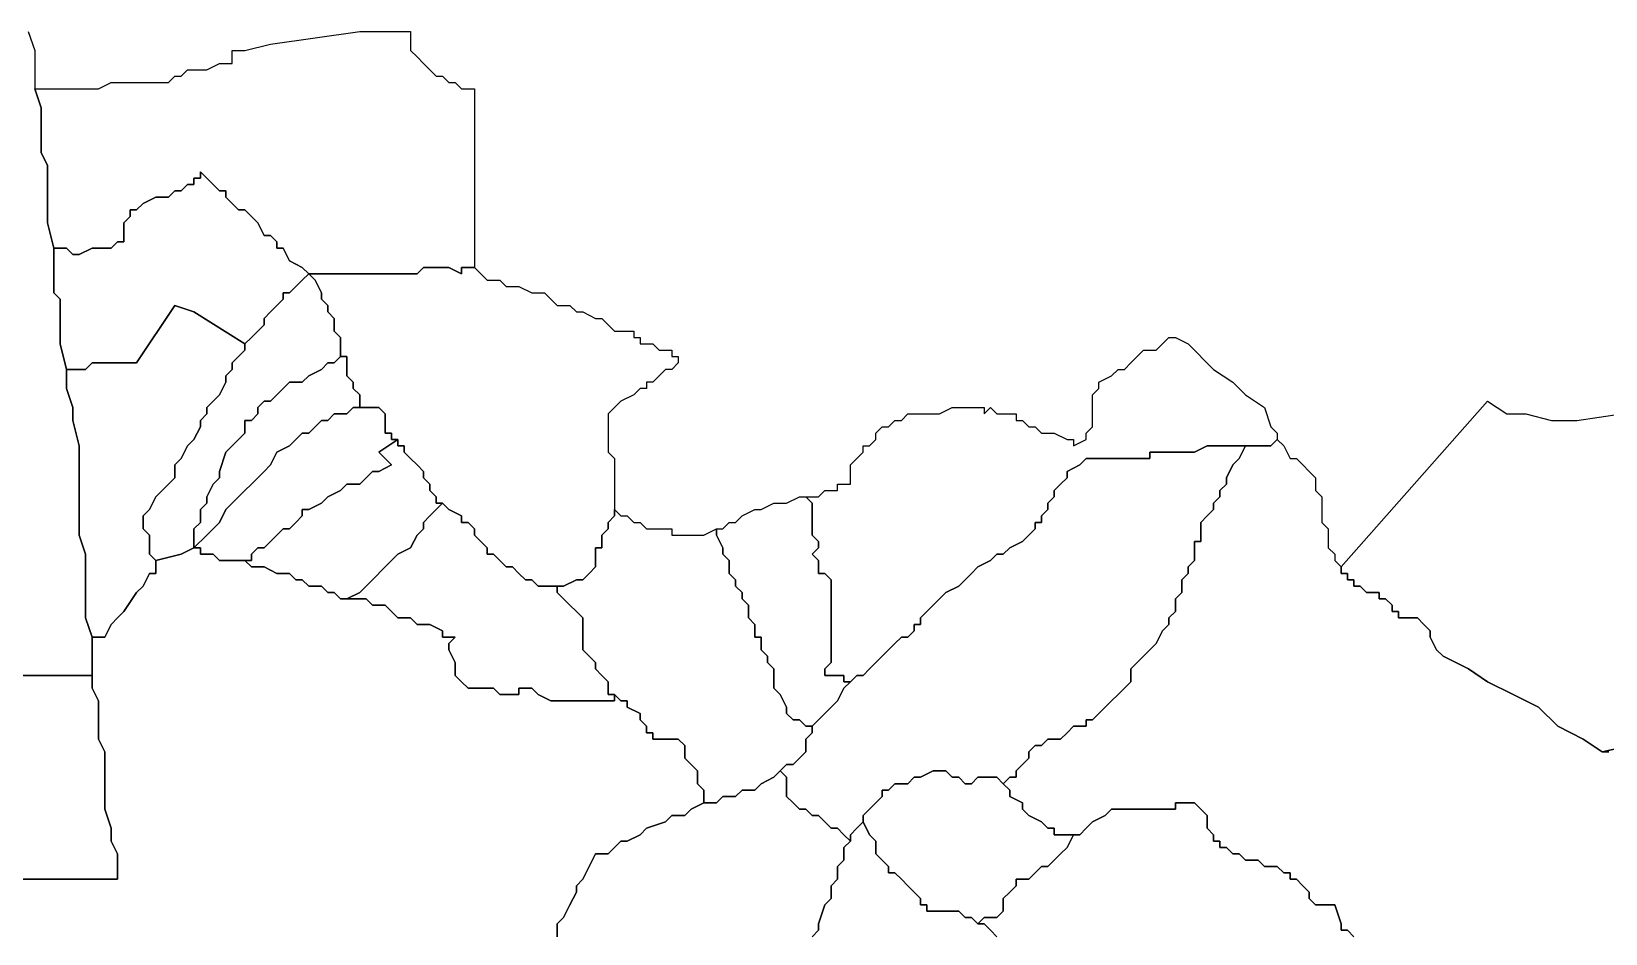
# Model space of a CAD drawing. Extents: x 20 to 266, y 22 to 174.
# Drawn here: x 163.54 to 184.45, y 130 to 141.98 of the extents above; entities that cross this region are included whole.
import ezdxf

# ---------------------------------------------------------------- set-up
doc = ezdxf.new("R2010")
doc.units = 0
doc.layers.add('KAREMO', color=7, linetype='CONTINUOUS')

msp = doc.modelspace()

# ---------------------------------------------------------------- linework, layer by layer
at = {"layer": 'KAREMO', "color": 2}
for points in [[(163.497807, 141.978881), (163.582477, 141.724856), (163.582477, 141.555505), (163.582477, 141.470832), (163.582477, 141.301481), (163.582477, 141.216807)], [(169.42471, 138.845911), (169.255369, 138.845911), (169.255369, 138.761237), (169.086029, 138.845911), (169.001359, 138.845911), (168.916689, 138.845911), (168.832018, 138.845911), (168.747348, 138.845911), (168.662678, 138.761237), (168.493338, 138.761237), (168.408668, 138.761237), (168.323997, 138.761237), (168.239327, 138.761237), (168.069987, 138.761237), (167.985317, 138.761237), (167.900646, 138.761237), (167.731309, 138.761237), (167.561969, 138.761237), (167.392629, 138.761237), (167.307959, 138.761237), (167.223288, 138.761237), (167.138618, 138.845911), (166.969278, 138.930585), (166.884608, 139.099936), (166.799937, 139.099936), (166.799937, 139.184609), (166.715267, 139.269287), (166.630597, 139.269287), (166.545927, 139.438634), (166.461257, 139.523311), (166.376586, 139.607985), (166.291916, 139.607985), (166.207246, 139.692659), (166.122576, 139.777336), (166.122576, 139.86201), (166.037909, 139.86201), (165.953239, 139.946683), (165.868569, 140.031357), (165.783899, 140.116034), (165.783899, 140.031357), (165.699228, 140.031357), (165.699228, 139.946683), (165.614558, 139.946683), (165.529888, 139.86201), (165.445218, 139.86201), (165.360548, 139.777336), (165.275877, 139.777336), (165.191207, 139.777336), (165.021867, 139.692659), (164.937197, 139.607985), (164.852526, 139.607985), (164.852526, 139.523311), (164.767856, 139.438634), (164.767856, 139.269287), (164.767856, 139.184609), (164.683186, 139.184609), (164.598516, 139.099936), (164.429175, 139.099936), (164.344509, 139.099936), (164.175168, 139.015262), (164.090498, 139.015262), (164.005828, 139.099936), (163.921158, 139.099936), (163.836488, 139.099936), (163.751817, 139.438634), (163.751817, 139.777336), (163.751817, 139.946683), (163.751817, 140.200708), (163.667147, 140.370059), (163.667147, 140.539406), (163.667147, 140.708757), (163.667147, 140.962782), (163.582477, 141.216807), (163.751817, 141.216807), (163.836488, 141.216807), (163.921158, 141.216807), (164.090498, 141.216807), (164.259839, 141.216807), (164.344509, 141.216807), (164.429175, 141.216807), (164.598516, 141.301481), (164.683186, 141.301481), (164.767856, 141.301481), (164.852526, 141.301481), (164.937197, 141.301481), (165.021867, 141.301481), (165.106537, 141.301481), (165.191207, 141.301481), (165.275877, 141.301481), (165.360548, 141.301481), (165.445218, 141.386154), (165.529888, 141.386154), (165.614558, 141.470832), (165.699228, 141.470832), (165.868569, 141.470832), (166.037909, 141.555505), (166.122576, 141.555505), (166.207246, 141.555505), (166.207246, 141.640179), (166.207246, 141.724856), (166.291916, 141.724856), (166.376586, 141.724856), (166.715267, 141.80953), (167.307959, 141.894204), (167.900646, 141.978881), (168.408668, 141.978881), (168.578008, 141.978881), (168.578008, 141.80953), (168.578008, 141.724856), (168.662678, 141.640179), (168.747348, 141.555505), (168.832018, 141.470832), (168.916689, 141.386154), (169.001359, 141.386154), (169.086029, 141.301481), (169.170699, 141.301481), (169.255369, 141.216807), (169.34004, 141.216807), (169.42471, 141.216807), (169.42471, 141.13213), (169.42471, 140.962782), (169.42471, 140.878108), (169.42471, 140.793431), (169.42471, 140.708757), (169.42471, 140.624084), (169.42471, 140.539407), (169.42471, 140.370059), (169.42471, 140.285382), (169.42471, 140.200708), (169.42471, 140.116034), (169.42471, 140.031357), (169.42471, 139.946683), (169.42471, 139.86201), (169.42471, 139.692659), (169.42471, 139.607985), (169.42471, 139.523311), (169.42471, 139.35396), (169.42471, 139.269287), (169.42471, 139.184609), (169.42471, 139.015262), (169.42471, 138.845911), (169.42471, 138.845911)], [(163.582477, 141.216807), (163.667147, 140.962782), (163.667147, 140.708757), (163.667147, 140.539406), (163.667147, 140.370059), (163.751817, 140.200708), (163.751817, 139.946683), (163.751817, 139.777336), (163.751817, 139.438634), (163.836488, 139.099936), (163.836488, 138.930585), (163.836488, 138.591886), (163.836488, 138.507212), (163.921158, 138.422539), (163.921158, 138.168514), (163.921158, 138.083837), (163.921158, 137.829812), (164.005828, 137.491114), (164.005828, 137.321763), (164.005828, 137.237089), (164.090498, 136.983064), (164.090498, 136.813717), (164.175168, 136.475015), (164.175168, 136.305667), (164.175168, 136.22099), (164.175168, 136.136316), (164.175168, 136.051643), (164.175168, 135.882292), (164.175168, 135.712944), (164.175168, 135.289569), (164.259839, 135.035544), (164.259839, 134.866193), (164.259839, 134.696846), (164.259839, 134.442821), (164.259839, 134.188796), (164.344509, 133.934771), (164.344509, 133.680747), (164.344509, 133.426722), (164.175168, 133.426722), (164.090498, 133.426722), (163.921158, 133.426722), (163.667147, 133.426722), (163.413137, 133.426722)], [(167.223288, 138.761237), (167.138618, 138.67656), (167.053948, 138.591886), (166.969278, 138.507212), (166.884608, 138.507212), (166.884608, 138.422539), (166.799937, 138.337861), (166.715267, 138.253188), (166.630597, 138.168514), (166.630597, 138.083837), (166.545927, 137.999163), (166.461257, 137.914489), (166.376586, 137.829812), (165.699228, 138.253188), (165.445218, 138.337861), (164.937197, 137.575787), (164.598516, 137.575787), (164.513846, 137.575787), (164.429175, 137.575787), (164.344509, 137.575787), (164.259839, 137.491114), (164.090498, 137.491114), (164.005828, 137.491114), (163.921158, 137.829812), (163.921158, 138.083837), (163.921158, 138.168514), (163.921158, 138.422539), (163.836488, 138.507212), (163.836488, 138.591886), (163.836488, 138.930585), (163.836488, 139.099936), (163.921158, 139.099936), (164.005828, 139.099936), (164.090498, 139.015262), (164.175168, 139.015262), (164.344509, 139.099936), (164.429175, 139.099936), (164.598516, 139.099936), (164.683186, 139.184609), (164.767856, 139.184609), (164.767856, 139.269287), (164.767856, 139.438634), (164.852526, 139.523311), (164.852526, 139.607985), (164.937197, 139.607985), (165.021867, 139.692659), (165.191207, 139.777336), (165.275877, 139.777336), (165.360548, 139.777336), (165.445218, 139.86201), (165.529888, 139.86201), (165.614558, 139.946683), (165.699228, 139.946683), (165.699228, 140.031357), (165.783899, 140.031357), (165.783899, 140.116034), (165.868569, 140.031357), (165.953239, 139.946683), (166.037909, 139.86201), (166.122576, 139.86201), (166.122576, 139.777336), (166.207246, 139.692659), (166.291916, 139.607985), (166.376586, 139.607985), (166.461257, 139.523311), (166.545927, 139.438634), (166.630597, 139.269287), (166.715267, 139.269287), (166.799937, 139.184609), (166.799937, 139.099936), (166.884608, 139.099936), (166.969278, 138.930585), (167.138618, 138.845911), (167.223288, 138.761237), (167.223288, 138.761237)], [(167.646639, 137.660465), (167.561969, 137.575787), (167.477299, 137.575787), (167.392629, 137.491114), (167.223288, 137.40644), (167.138618, 137.321763), (166.969278, 137.321763), (166.884608, 137.237089), (166.799937, 137.152415), (166.715267, 137.067742), (166.630597, 137.067742), (166.545927, 136.983064), (166.545927, 136.898391), (166.461257, 136.813717), (166.376586, 136.813717), (166.376586, 136.72904), (166.376586, 136.644366), (166.291916, 136.559692), (166.207246, 136.475015), (166.122576, 136.390341), (166.037909, 136.136316), (166.037909, 136.051643), (165.953239, 135.966966), (165.868569, 135.797618), (165.868569, 135.712944), (165.783899, 135.628267), (165.783899, 135.45892), (165.699228, 135.374242), (165.699228, 135.289569), (165.699228, 135.204895), (165.699228, 135.120218), (165.529888, 135.035544), (165.191207, 134.95087), (165.106537, 135.035544), (165.106537, 135.120218), (165.106537, 135.204895), (165.106537, 135.289569), (165.021867, 135.374242), (165.021867, 135.45892), (165.021867, 135.543593), (165.106537, 135.628267), (165.191207, 135.797618), (165.275877, 135.882292), (165.360548, 135.966966), (165.445218, 136.051643), (165.445218, 136.22099), (165.529888, 136.305667), (165.614558, 136.475015), (165.699228, 136.559692), (165.783899, 136.72904), (165.783899, 136.813717), (165.868569, 136.898391), (165.868569, 136.983064), (165.953239, 137.067742), (166.037909, 137.152415), (166.122576, 137.321763), (166.122576, 137.40644), (166.207246, 137.491114), (166.207246, 137.575787), (166.291916, 137.660465), (166.376586, 137.745138), (166.376586, 137.829812), (166.461257, 137.914489), (166.545927, 137.999163), (166.630597, 138.083837), (166.630597, 138.168514), (166.715267, 138.253188), (166.799937, 138.337861), (166.884608, 138.422539), (166.884608, 138.507212), (166.969278, 138.507212), (167.053948, 138.591886), (167.138618, 138.67656), (167.223288, 138.761237), (167.307958, 138.67656), (167.392629, 138.507212), (167.392629, 138.422539), (167.477299, 138.337862), (167.477299, 138.253188), (167.561969, 138.168514), (167.561969, 138.083837), (167.561969, 137.999163), (167.646639, 137.914489), (167.646639, 137.829812), (167.646639, 137.745138), (167.646639, 137.660465)], [(171.287447, 135.628267), (171.287447, 135.543593), (171.20278, 135.45892), (171.20278, 135.374242), (171.11811, 135.289569), (171.11811, 135.204895), (171.11811, 135.120218), (171.03344, 135.120218), (171.03344, 135.035544), (171.03344, 134.866193), (170.94877, 134.781519), (170.8641, 134.696846), (170.779429, 134.696846), (170.610089, 134.612168), (170.525419, 134.612168), (170.440749, 134.612168), (170.356078, 134.612168), (170.271408, 134.612168), (170.186738, 134.696846), (170.102068, 134.696846), (170.017398, 134.781519), (169.932727, 134.866193), (169.848057, 134.866193), (169.763387, 134.95087), (169.678717, 135.035544), (169.594047, 135.035544), (169.594047, 135.120218), (169.50938, 135.204895), (169.42471, 135.289569), (169.42471, 135.374242), (169.34004, 135.45892), (169.255369, 135.45892), (169.255369, 135.543593), (169.086029, 135.628267), (169.001359, 135.712944), (168.916689, 135.712944), (168.916689, 135.797618), (168.832018, 135.882292), (168.832018, 135.966966), (168.747348, 136.051643), (168.747348, 136.136316), (168.662678, 136.22099), (168.578008, 136.305667), (168.493338, 136.390341), (168.493338, 136.475015), (168.408668, 136.475015), (168.408668, 136.559692), (168.323997, 136.559692), (168.323997, 136.644366), (168.239327, 136.644366), (168.239327, 136.72904), (168.239327, 136.813717), (168.239327, 136.898391), (168.154657, 136.983064), (168.069987, 136.983064), (167.900646, 136.983064), (167.900646, 137.067742), (167.900646, 137.152415), (167.81598, 137.237089), (167.81598, 137.321763), (167.731309, 137.40644), (167.731309, 137.491114), (167.731309, 137.575787), (167.731309, 137.660465), (167.646639, 137.660465), (167.646639, 137.745138), (167.646639, 137.829812), (167.646639, 137.914489), (167.561969, 137.999163), (167.561969, 138.083837), (167.561969, 138.168514), (167.477299, 138.253188), (167.477299, 138.337862), (167.392629, 138.422539), (167.392629, 138.507212), (167.307959, 138.67656), (167.223288, 138.761237), (167.307959, 138.761237), (167.392629, 138.761237), (167.561969, 138.761237), (167.731309, 138.761237), (167.900646, 138.761237), (167.985317, 138.761237), (168.069987, 138.761237), (168.239327, 138.761237), (168.323997, 138.761237), (168.408668, 138.761237), (168.493338, 138.761237), (168.662678, 138.761237), (168.747348, 138.845911), (168.832018, 138.845911), (168.916689, 138.845911), (169.001359, 138.845911), (169.086029, 138.845911), (169.255369, 138.761237), (169.255369, 138.845911), (169.42471, 138.845911), (169.50938, 138.761237), (169.594047, 138.67656), (169.763387, 138.67656), (169.848057, 138.591886), (170.017398, 138.591886), (170.186738, 138.507212), (170.356078, 138.507212), (170.440749, 138.422539), (170.525419, 138.337862), (170.694759, 138.337862), (170.779429, 138.253188), (170.8641, 138.253188), (171.03344, 138.168514), (171.11811, 138.168514), (171.20278, 138.083837), (171.287447, 137.999163), (171.372117, 137.999163), (171.456787, 137.999163), (171.541458, 137.999163), (171.541458, 137.914489), (171.626128, 137.914489), (171.626128, 137.829812), (171.710798, 137.829812), (171.795468, 137.829812), (171.880138, 137.745138), (171.964809, 137.745138), (172.049479, 137.745138), (172.049479, 137.660465), (172.134149, 137.660465), (172.134149, 137.575787), (172.049479, 137.491114), (171.964809, 137.491114), (171.880138, 137.40644), (171.795468, 137.321763), (171.710798, 137.321763), (171.710798, 137.237089), (171.626128, 137.237089), (171.541458, 137.152415), (171.372117, 137.067742), (171.287447, 136.983064), (171.20278, 136.898391), (171.20278, 136.813717), (171.20278, 136.644366), (171.20278, 136.559692), (171.20278, 136.475015), (171.20278, 136.390341), (171.287447, 136.305667), (171.287447, 136.22099), (171.287447, 136.136316), (171.287447, 136.051643), (171.287447, 135.966966), (171.287447, 135.797618), (171.287447, 135.712944), (171.287447, 135.628267), (171.287447, 135.628267)], [(166.376586, 137.829812), (166.376586, 137.745138), (166.291916, 137.660465), (166.207246, 137.575787), (166.207246, 137.491114), (166.122576, 137.40644), (166.122576, 137.321763), (166.037909, 137.152415), (165.953239, 137.067742), (165.868569, 136.983064), (165.868569, 136.898391), (165.783899, 136.813717), (165.783899, 136.72904), (165.699228, 136.559692), (165.614558, 136.475015), (165.529888, 136.305667), (165.445218, 136.22099), (165.445218, 136.051643), (165.360548, 135.966966), (165.275877, 135.882292), (165.191207, 135.797618), (165.106537, 135.628267), (165.021867, 135.543593), (165.021867, 135.45892), (165.021867, 135.374242), (165.106537, 135.289569), (165.106537, 135.204895), (165.106537, 135.120218), (165.106537, 135.035544), (165.191207, 134.95087), (165.191207, 134.781519), (165.106537, 134.781519), (165.021867, 134.612168), (164.937197, 134.527495), (164.767856, 134.27347), (164.683186, 134.188796), (164.598516, 134.104122), (164.513846, 133.934771), (164.429175, 133.934771), (164.344509, 133.934771), (164.259839, 134.188796), (164.259839, 134.442821), (164.259839, 134.696846), (164.259839, 134.866193), (164.259839, 135.035544), (164.175168, 135.289569), (164.175168, 135.712944), (164.175168, 135.882292), (164.175168, 136.051643), (164.175168, 136.136316), (164.175168, 136.22099), (164.175168, 136.305667), (164.175168, 136.475015), (164.090498, 136.813717), (164.090498, 136.983064), (164.005828, 137.237089), (164.005828, 137.321763), (164.005828, 137.491114), (164.090498, 137.491114), (164.259839, 137.491114), (164.344509, 137.575787), (164.429175, 137.575787), (164.513846, 137.575787), (164.598516, 137.575787), (164.937197, 137.575787), (165.445218, 138.337862), (165.699228, 138.253188), (166.376586, 137.829812)], [(180.09313, 136.559692), (180.008459, 136.475015), (179.839119, 136.475015), (179.669782, 136.475015), (179.500442, 136.475015), (179.415772, 136.475015), (179.331101, 136.475015), (179.161761, 136.475015), (178.992421, 136.390341), (178.90775, 136.390341), (178.82308, 136.390341), (178.65374, 136.390341), (178.484399, 136.390341), (178.399729, 136.390341), (178.399729, 136.305667), (178.230389, 136.305667), (178.145719, 136.305667), (178.061048, 136.305667), (177.976382, 136.305667), (177.891712, 136.305667), (177.807041, 136.305667), (177.722371, 136.305667), (177.553031, 136.305667), (177.468361, 136.22099), (177.29902, 136.136316), (177.29902, 136.051643), (177.21435, 135.966966), (177.12968, 135.882292), (177.12968, 135.797618), (177.04501, 135.712944), (177.04501, 135.628267), (176.96034, 135.543593), (176.96034, 135.45892), (176.875669, 135.45892), (176.875669, 135.374242), (176.790999, 135.289569), (176.706329, 135.204895), (176.536989, 135.120218), (176.452318, 135.035544), (176.367648, 135.035544), (176.282981, 134.95087), (176.113641, 134.866193), (176.028971, 134.781519), (175.859631, 134.612168), (175.69029, 134.527495), (175.60562, 134.442821), (175.52095, 134.358147), (175.43628, 134.27347), (175.351609, 134.188796), (175.351609, 134.104122), (175.266939, 134.104122), (175.266939, 134.019445), (175.182269, 133.934771), (175.097599, 133.934771), (175.012929, 133.850098), (174.843588, 133.680747), (174.758918, 133.596073), (174.674248, 133.511396), (174.589581, 133.426722), (174.504911, 133.426722), (174.420241, 133.342048), (174.335571, 133.342048), (174.335571, 133.426722), (174.2509, 133.426722), (174.08156, 133.426722), (174.08156, 133.511396), (174.16623, 133.596073), (174.16623, 133.680747), (174.16623, 133.765421), (174.16623, 133.850098), (174.16623, 134.019445), (174.16623, 134.104122), (174.16623, 134.188796), (174.16623, 134.27347), (174.16623, 134.442821), (174.16623, 134.612168), (174.16623, 134.696846), (174.08156, 134.781519), (173.99689, 134.781519), (173.99689, 134.866193), (173.99689, 134.95087), (173.91222, 135.035544), (173.99689, 135.120218), (173.99689, 135.204895), (173.91222, 135.289569), (173.91222, 135.374242), (173.91222, 135.45892), (173.91222, 135.543593), (173.91222, 135.712944), (173.827549, 135.797618), (173.91222, 135.797618), (173.99689, 135.797618), (174.08156, 135.882292), (174.2509, 135.882292), (174.2509, 135.966966), (174.335571, 135.966966), (174.420241, 135.966966), (174.420241, 136.051643), (174.420241, 136.136316), (174.420241, 136.22099), (174.504911, 136.305667), (174.589581, 136.390341), (174.589581, 136.475015), (174.674248, 136.475015), (174.758918, 136.559692), (174.758918, 136.644366), (174.843588, 136.72904), (174.928258, 136.72904), (175.012929, 136.813717), (175.097599, 136.813717), (175.182269, 136.898391), (175.266939, 136.898391), (175.351609, 136.898391), (175.43628, 136.898391), (175.52095, 136.898391), (175.60562, 136.898391), (175.77496, 136.983064), (175.85963, 136.983064), (175.944301, 136.983064), (176.028971, 136.983064), (176.113641, 136.983064), (176.198311, 136.983064), (176.198311, 136.898391), (176.282981, 136.983064), (176.367648, 136.898391), (176.452318, 136.898391), (176.536989, 136.898391), (176.621659, 136.898391), (176.621659, 136.813717), (176.706329, 136.813717), (176.790999, 136.72904), (176.875669, 136.72904), (176.960339, 136.644366), (177.04501, 136.644366), (177.12968, 136.644366), (177.29902, 136.559692), (177.38369, 136.559692), (177.38369, 136.475015), (177.553031, 136.559692), (177.553031, 136.644366), (177.637701, 136.72904), (177.637701, 136.898391), (177.637701, 137.067742), (177.637701, 137.152415), (177.722371, 137.237089), (177.722371, 137.321763), (177.891712, 137.40644), (177.976382, 137.491114), (178.061048, 137.491114), (178.145719, 137.575787), (178.230389, 137.660465), (178.315059, 137.745138), (178.484399, 137.745138), (178.56907, 137.829812), (178.65374, 137.914489), (178.73841, 137.914489), (178.90775, 137.829812), (179.246431, 137.491114), (179.500442, 137.321763), (179.669782, 137.152415), (179.923789, 136.983064), (180.008459, 136.72904), (180.09313, 136.644366), (180.09313, 136.559692)], [(167.900646, 136.983064), (167.81598, 136.983064), (167.731309, 136.898391), (167.646639, 136.898391), (167.561969, 136.898391), (167.477299, 136.813717), (167.392629, 136.813717), (167.307959, 136.72904), (167.223288, 136.644366), (167.138618, 136.644366), (167.053948, 136.559692), (166.969278, 136.475015), (166.799937, 136.390341), (166.715267, 136.22099), (166.630597, 136.136316), (166.461257, 135.966966), (166.376586, 135.882292), (166.207246, 135.712944), (166.122576, 135.628267), (166.037909, 135.45892), (165.953239, 135.374242), (165.868569, 135.289569), (165.699228, 135.120218), (165.699228, 135.204895), (165.699228, 135.289569), (165.699228, 135.374242), (165.783899, 135.45892), (165.783899, 135.628267), (165.868569, 135.712944), (165.868569, 135.797618), (165.953239, 135.966966), (166.037909, 136.051643), (166.037909, 136.136316), (166.122576, 136.390341), (166.207246, 136.475015), (166.291916, 136.559692), (166.376586, 136.644366), (166.376586, 136.72904), (166.376586, 136.813717), (166.461257, 136.813717), (166.545927, 136.898391), (166.545927, 136.983064), (166.630597, 137.067742), (166.715267, 137.067742), (166.799937, 137.152415), (166.884608, 137.237089), (166.969278, 137.321763), (167.138618, 137.321763), (167.223288, 137.40644), (167.392629, 137.491114), (167.477299, 137.575787), (167.561969, 137.575787), (167.646639, 137.660465), (167.731309, 137.660465), (167.731309, 137.575787), (167.731309, 137.491114), (167.731309, 137.40644), (167.81598, 137.321763), (167.81598, 137.237089), (167.900646, 137.152415), (167.900646, 137.067742), (167.900646, 136.983064)], [(187.120742, 133.00335), (184.411302, 132.410623), (184.157292, 132.579974), (183.818611, 132.749325), (183.564601, 133.00335), (183.22592, 133.172697), (182.887243, 133.342048), (182.633232, 133.511396), (182.463892, 133.596073), (182.294551, 133.680747), (182.209881, 133.765421), (182.125211, 133.934771), (182.125211, 134.019445), (182.040541, 134.104122), (181.95587, 134.188796), (181.8712, 134.188796), (181.70186, 134.188796), (181.70186, 134.27347), (181.61719, 134.27347), (181.61719, 134.358147), (181.532519, 134.442821), (181.447853, 134.442821), (181.447853, 134.527495), (181.363183, 134.527495), (181.278512, 134.527495), (181.193842, 134.612168), (181.109172, 134.612168), (181.109172, 134.696846), (181.024502, 134.696846), (181.024502, 134.781519), (180.939832, 134.781519), (180.939832, 134.866193), (182.887243, 137.067742), (183.141253, 136.898391), (183.39526, 136.898391), (183.733941, 136.813717), (184.072622, 136.813717), (184.665313, 136.898391)], [(168.408667, 136.559692), (168.154657, 136.390341), (168.323997, 136.22099), (168.154657, 136.136316), (168.069987, 136.136316), (167.900646, 135.966966), (167.731309, 135.966966), (167.646639, 135.882292), (167.477299, 135.797618), (167.392629, 135.712944), (167.223288, 135.628267), (167.138618, 135.628267), (167.138618, 135.543593), (167.053948, 135.45892), (166.969278, 135.374242), (166.884608, 135.374242), (166.799937, 135.289569), (166.715267, 135.204895), (166.630597, 135.120218), (166.545927, 135.120218), (166.461257, 135.035544), (166.461257, 134.95087), (166.376586, 134.95087), (166.291916, 134.95087), (166.207246, 134.95087), (166.122576, 134.95087), (166.037909, 134.95087), (165.953239, 135.035544), (165.868569, 135.035544), (165.783899, 135.035544), (165.783899, 135.120218), (165.699228, 135.120218), (165.868569, 135.289569), (165.953239, 135.374242), (166.037909, 135.45892), (166.122576, 135.628267), (166.207246, 135.712944), (166.376586, 135.882292), (166.461257, 135.966966), (166.630597, 136.136316), (166.715267, 136.22099), (166.799937, 136.390341), (166.969278, 136.475015), (167.053948, 136.559692), (167.138618, 136.644366), (167.223288, 136.644366), (167.307959, 136.72904), (167.392629, 136.813717), (167.477299, 136.813717), (167.561969, 136.898391), (167.646639, 136.898391), (167.731309, 136.898391), (167.81598, 136.983064), (167.900646, 136.983064), (168.069987, 136.983064), (168.154657, 136.983064), (168.239327, 136.898391), (168.239327, 136.813717), (168.239327, 136.72904), (168.239327, 136.644366), (168.323997, 136.644366), (168.323997, 136.559692), (168.408668, 136.559692)], [(169.001359, 135.712944), (168.916689, 135.628267), (168.832018, 135.543593), (168.747348, 135.45892), (168.747348, 135.374242), (168.662678, 135.289569), (168.578008, 135.120218), (168.408668, 135.035544), (168.323997, 134.95087), (168.239327, 134.866193), (168.069987, 134.696846), (167.985317, 134.612168), (167.900646, 134.527495), (167.731309, 134.442821), (167.646639, 134.442821), (167.561969, 134.527495), (167.477299, 134.527495), (167.392629, 134.612168), (167.307959, 134.612168), (167.223288, 134.612168), (167.138618, 134.696846), (167.053948, 134.696846), (166.969278, 134.781519), (166.884608, 134.781519), (166.799937, 134.781519), (166.630597, 134.866193), (166.461257, 134.866193), (166.376586, 134.95087), (166.461257, 134.95087), (166.461257, 135.035544), (166.545927, 135.120218), (166.630597, 135.120218), (166.715267, 135.204895), (166.799937, 135.289569), (166.884608, 135.374242), (166.969278, 135.374242), (167.053948, 135.45892), (167.138618, 135.543593), (167.138618, 135.628267), (167.223288, 135.628267), (167.392629, 135.712944), (167.477299, 135.797618), (167.646639, 135.882292), (167.731309, 135.966966), (167.900646, 135.966966), (168.069987, 136.136317), (168.154657, 136.136317), (168.323997, 136.22099), (168.154657, 136.390341), (168.408668, 136.559692), (168.408668, 136.475015), (168.493338, 136.475015), (168.493338, 136.390341), (168.578008, 136.305667), (168.662678, 136.22099), (168.747348, 136.136317), (168.747348, 136.051643), (168.832018, 135.966966), (168.832018, 135.882292), (168.916689, 135.797618), (168.916689, 135.712944), (169.001359, 135.712944)], [(176.452318, 131.987251), (176.367648, 132.071925), (176.198311, 132.071925), (176.113641, 132.071925), (176.028971, 131.987251), (175.944301, 131.987251), (175.859631, 132.071925), (175.77496, 132.071925), (175.69029, 132.156599), (175.60562, 132.156599), (175.52095, 132.156599), (175.351609, 132.071925), (175.266939, 132.071925), (175.182269, 131.987251), (175.012929, 131.987251), (174.928258, 131.902574), (174.843588, 131.902574), (174.843588, 131.8179), (174.758918, 131.733226), (174.674248, 131.648553), (174.589581, 131.563876), (174.589581, 131.479202), (174.504911, 131.394528), (174.420241, 131.309851), (174.420241, 131.225177), (174.335571, 131.309851), (174.2509, 131.394528), (174.16623, 131.394528), (174.08156, 131.479202), (173.99689, 131.563876), (173.91222, 131.563876), (173.827549, 131.648553), (173.742879, 131.648553), (173.658209, 131.733226), (173.573539, 131.8179), (173.573539, 131.902574), (173.573539, 131.987251), (173.573539, 132.071925), (173.488869, 132.156599), (173.573539, 132.241276), (173.658209, 132.241276), (173.742879, 132.32595), (173.827549, 132.410623), (173.827549, 132.495301), (173.827549, 132.579974), (173.91222, 132.664648), (173.91222, 132.749325), (173.99689, 132.833999), (174.08156, 132.918673), (174.16623, 133.00335), (174.2509, 133.088024), (174.335571, 133.257371), (174.420241, 133.342048), (174.504911, 133.426722), (174.589581, 133.426722), (174.674248, 133.511396), (174.758918, 133.596073), (174.843588, 133.680747), (175.012929, 133.850098), (175.097599, 133.934772), (175.182269, 133.934772), (175.266939, 134.019445), (175.266939, 134.104122), (175.351609, 134.104122), (175.351609, 134.188796), (175.43628, 134.27347), (175.52095, 134.358147), (175.60562, 134.442821), (175.69029, 134.527495), (175.859631, 134.612168), (176.028971, 134.781519), (176.113641, 134.866193), (176.282981, 134.95087), (176.367648, 135.035544), (176.452318, 135.035544), (176.536989, 135.120218), (176.706329, 135.204895), (176.790999, 135.289569), (176.875669, 135.374242), (176.875669, 135.45892), (176.96034, 135.45892), (176.96034, 135.543593), (177.04501, 135.628267), (177.04501, 135.712944), (177.12968, 135.797618), (177.12968, 135.882292), (177.21435, 135.966966), (177.29902, 136.051643), (177.29902, 136.136317), (177.468361, 136.22099), (177.553031, 136.305667), (177.722371, 136.305667), (177.807041, 136.305667), (177.891712, 136.305667), (177.976382, 136.305667), (178.061048, 136.305667), (178.145719, 136.305667), (178.230389, 136.305667), (178.399729, 136.305667), (178.399729, 136.390341), (178.484399, 136.390341), (178.65374, 136.390341), (178.82308, 136.390341), (178.90775, 136.390341), (178.992421, 136.390341), (179.161761, 136.475015), (179.331101, 136.475015), (179.415772, 136.475015), (179.500442, 136.475015), (179.669782, 136.475015), (179.585112, 136.305667), (179.500442, 136.22099), (179.415772, 136.051643), (179.415772, 135.966966), (179.331101, 135.882292), (179.331101, 135.797618), (179.246431, 135.712944), (179.246431, 135.628267), (179.161761, 135.543593), (179.077091, 135.45892), (179.077091, 135.289569), (179.077091, 135.204895), (178.992421, 135.204895), (178.992421, 135.120218), (178.992421, 135.035544), (178.992421, 134.95087), (178.90775, 134.866193), (178.90775, 134.781519), (178.82308, 134.696846), (178.82308, 134.612168), (178.82308, 134.527495), (178.73841, 134.442821), (178.73841, 134.358147), (178.73841, 134.27347), (178.65374, 134.188796), (178.65374, 134.104122), (178.56907, 134.019445), (178.484399, 133.850098), (178.399729, 133.765421), (178.315059, 133.680747), (178.230389, 133.596073), (178.145719, 133.511396), (178.145719, 133.426722), (178.145719, 133.342048), (178.061049, 133.257371), (177.976382, 133.172697), (177.891712, 133.088024), (177.807041, 133.00335), (177.722371, 132.918673), (177.637701, 132.833999), (177.553031, 132.833999), (177.553031, 132.749325), (177.468361, 132.749325), (177.38369, 132.749325), (177.29902, 132.664648), (177.21435, 132.579974), (177.12968, 132.579974), (177.04501, 132.579974), (176.96034, 132.495301), (176.875669, 132.495301), (176.790999, 132.410623), (176.790999, 132.32595), (176.706329, 132.241276), (176.621659, 132.156599), (176.621659, 132.071925), (176.536989, 132.071925), (176.452318, 131.987251)], [(181.109172, 129.955054), (181.024502, 130.039731), (180.939832, 130.039731), (180.939832, 130.124405), (180.855161, 130.378429), (180.601151, 130.378429), (180.516481, 130.463103), (180.516481, 130.547777), (180.43181, 130.632454), (180.34714, 130.717128), (180.26247, 130.717128), (180.26247, 130.801801), (180.1778, 130.801801), (180.09313, 130.886479), (180.008459, 130.886479), (179.923789, 130.886479), (179.839119, 130.971152), (179.754449, 130.971152), (179.669782, 130.971152), (179.585112, 131.055826), (179.500442, 131.055826), (179.415772, 131.140503), (179.331101, 131.140503), (179.331101, 131.225177), (179.246431, 131.225177), (179.246431, 131.309851), (179.161761, 131.394528), (179.161761, 131.479202), (179.161761, 131.563876), (179.077091, 131.648553), (178.992421, 131.733227), (178.90775, 131.733227), (178.73841, 131.733227), (178.73841, 131.648553), (178.65374, 131.648553), (178.56907, 131.648553), (178.399729, 131.648553), (178.230389, 131.648553), (178.145719, 131.648553), (178.061049, 131.648553), (177.976382, 131.648553), (177.891712, 131.648553), (177.807041, 131.563876), (177.637701, 131.479202), (177.553031, 131.394528), (177.468361, 131.309851), (177.38369, 131.309851), (177.29902, 131.309851), (177.21435, 131.309851), (177.12968, 131.309851), (177.12968, 131.394528), (177.04501, 131.394528), (176.96034, 131.479202), (176.790999, 131.563876), (176.706329, 131.648553), (176.706329, 131.733227), (176.536989, 131.8179), (176.536989, 131.902574), (176.452318, 131.987251), (176.536989, 132.071925), (176.621659, 132.071925), (176.621659, 132.156599), (176.706329, 132.241276), (176.790999, 132.32595), (176.790999, 132.410623), (176.875669, 132.495301), (176.96034, 132.495301), (177.04501, 132.579974), (177.12968, 132.579974), (177.21435, 132.579974), (177.29902, 132.664648), (177.38369, 132.749325), (177.468361, 132.749325), (177.553031, 132.749325), (177.553031, 132.833999), (177.637701, 132.833999), (177.722371, 132.918673), (177.807041, 133.00335), (177.891712, 133.088024), (177.976382, 133.172697), (178.061049, 133.257371), (178.145719, 133.342048), (178.145719, 133.426722), (178.145719, 133.511396), (178.230389, 133.596073), (178.315059, 133.680747), (178.399729, 133.765421), (178.484399, 133.850098), (178.56907, 134.019445), (178.65374, 134.104122), (178.65374, 134.188796), (178.73841, 134.27347), (178.73841, 134.358147), (178.73841, 134.442821), (178.82308, 134.527495), (178.82308, 134.612168), (178.82308, 134.696846), (178.90775, 134.781519), (178.90775, 134.866193), (178.992421, 134.95087), (178.992421, 135.035544), (178.992421, 135.120218), (178.992421, 135.204895), (179.077091, 135.204895), (179.077091, 135.289569), (179.077091, 135.45892), (179.161761, 135.543593), (179.246431, 135.628267), (179.246431, 135.712944), (179.331101, 135.797618), (179.331101, 135.882292), (179.415772, 135.966966), (179.415772, 136.051643), (179.500442, 136.22099), (179.585112, 136.305667), (179.669782, 136.475015), (179.839119, 136.475015), (180.008459, 136.475015), (180.09313, 136.559692), (180.1778, 136.475015), (180.26247, 136.305667), (180.34714, 136.305667), (180.43181, 136.22099), (180.516481, 136.136317), (180.601151, 136.051643), (180.601151, 135.966966), (180.601151, 135.882292), (180.685821, 135.797618), (180.685821, 135.712944), (180.685821, 135.628267), (180.685821, 135.543593), (180.685821, 135.45892), (180.770491, 135.374242), (180.770491, 135.289569), (180.770491, 135.204895), (180.770491, 135.120218), (180.855161, 135.035544), (180.855161, 134.95087), (180.939832, 134.866193), (180.939832, 134.866193)], [(174.420241, 133.342048), (174.335571, 133.257371), (174.2509, 133.088024), (174.16623, 133.00335), (174.08156, 132.918673), (173.99689, 132.833999), (173.91222, 132.749325), (173.827549, 132.749325), (173.742879, 132.833999), (173.658209, 132.833999), (173.573539, 132.918673), (173.573539, 133.00335), (173.488869, 133.172697), (173.404198, 133.257371), (173.404198, 133.342048), (173.404198, 133.511396), (173.319528, 133.596073), (173.319528, 133.680747), (173.234858, 133.765421), (173.234858, 133.934771), (173.150188, 133.934771), (173.150188, 134.104122), (173.065518, 134.188796), (173.065518, 134.27347), (173.065518, 134.358147), (172.980847, 134.442821), (172.980847, 134.527495), (172.896181, 134.612168), (172.896181, 134.696846), (172.811511, 134.781519), (172.811511, 134.95087), (172.72684, 135.035544), (172.72684, 135.120218), (172.64217, 135.289569), (172.64217, 135.374242), (172.72684, 135.374242), (172.811511, 135.45892), (172.896181, 135.45892), (172.980847, 135.543593), (173.150188, 135.628267), (173.234858, 135.628267), (173.404198, 135.712944), (173.488869, 135.712944), (173.573539, 135.712944), (173.742879, 135.797618), (173.827549, 135.797618), (173.91222, 135.712944), (173.91222, 135.543593), (173.91222, 135.45892), (173.91222, 135.374242), (173.91222, 135.289569), (173.99689, 135.204895), (173.99689, 135.120218), (173.91222, 135.035544), (173.99689, 134.95087), (173.99689, 134.866193), (173.99689, 134.781519), (174.08156, 134.781519), (174.16623, 134.696846), (174.16623, 134.612168), (174.16623, 134.442821), (174.16623, 134.27347), (174.16623, 134.188796), (174.16623, 134.104122), (174.16623, 134.019445), (174.16623, 133.850098), (174.16623, 133.765421), (174.16623, 133.680747), (174.16623, 133.596073), (174.08156, 133.511396), (174.08156, 133.426722), (174.2509, 133.426722), (174.335571, 133.426722), (174.335571, 133.342048), (174.420241, 133.342048)], [(170.525419, 134.612168), (170.525419, 134.527495), (170.610089, 134.442821), (170.694759, 134.358147), (170.779429, 134.27347), (170.8641, 134.188796), (170.8641, 134.104122), (170.8641, 134.019445), (170.8641, 133.934771), (170.8641, 133.850098), (170.8641, 133.765421), (170.94877, 133.680747), (171.03344, 133.596073), (171.03344, 133.511396), (171.11811, 133.426722), (171.20278, 133.342048), (171.20278, 133.172697), (171.287447, 133.172697), (171.287447, 133.088024), (171.20278, 133.088024), (171.11811, 133.088024), (171.03344, 133.088024), (170.8641, 133.088024), (170.694759, 133.088024), (170.610089, 133.088024), (170.440749, 133.088024), (170.271408, 133.172697), (170.186738, 133.257371), (170.017398, 133.257371), (170.017398, 133.172697), (169.932727, 133.172697), (169.848057, 133.172697), (169.763387, 133.172697), (169.678717, 133.257371), (169.594047, 133.257371), (169.50938, 133.257371), (169.42471, 133.257371), (169.34004, 133.257371), (169.255369, 133.342048), (169.170699, 133.426722), (169.170699, 133.511396), (169.170699, 133.596073), (169.086029, 133.765421), (169.086029, 133.850098), (169.170699, 133.934771), (169.086029, 133.934771), (169.001359, 133.934771), (169.001359, 134.019445), (168.832018, 134.104122), (168.662678, 134.104122), (168.578008, 134.188796), (168.493338, 134.188796), (168.408667, 134.188796), (168.323997, 134.27347), (168.239327, 134.358147), (168.154657, 134.358147), (168.069987, 134.358147), (167.985317, 134.442821), (167.81598, 134.442821), (167.731309, 134.442821), (167.900646, 134.527495), (167.985317, 134.612168), (168.069987, 134.696846), (168.239327, 134.866193), (168.323997, 134.95087), (168.408668, 135.035544), (168.578008, 135.120218), (168.662678, 135.289569), (168.747348, 135.374242), (168.747348, 135.45892), (168.832018, 135.543593), (168.916689, 135.628267), (169.001359, 135.712944), (169.086029, 135.628267), (169.255369, 135.543593), (169.255369, 135.45892), (169.34004, 135.45892), (169.42471, 135.374242), (169.42471, 135.289569), (169.50938, 135.204895), (169.594047, 135.120218), (169.594047, 135.035544), (169.678717, 135.035544), (169.763387, 134.95087), (169.848057, 134.866193), (169.932727, 134.866193), (170.017398, 134.781519), (170.102068, 134.696846), (170.186738, 134.696846), (170.271408, 134.612168), (170.356078, 134.612168), (170.440749, 134.612168), (170.525419, 134.612168)], [(172.64217, 135.374242), (172.64217, 135.289569), (172.72684, 135.120218), (172.72684, 135.035544), (172.811511, 134.95087), (172.811511, 134.781519), (172.896181, 134.696846), (172.896181, 134.612168), (172.980847, 134.527495), (172.980847, 134.442821), (173.065518, 134.358147), (173.065518, 134.27347), (173.065518, 134.188796), (173.150188, 134.104122), (173.150188, 133.934771), (173.234858, 133.934771), (173.234858, 133.765421), (173.319528, 133.680747), (173.319528, 133.596073), (173.404198, 133.511396), (173.404198, 133.342048), (173.404198, 133.257371), (173.488869, 133.172697), (173.573539, 133.00335), (173.573539, 132.918673), (173.658209, 132.833999), (173.742879, 132.833999), (173.827549, 132.749325), (173.91222, 132.749325), (173.91222, 132.664648), (173.827549, 132.579974), (173.827549, 132.495301), (173.827549, 132.410623), (173.742879, 132.32595), (173.658209, 132.241276), (173.573539, 132.241276), (173.488869, 132.156599), (173.404198, 132.071925), (173.234858, 131.987251), (173.150188, 131.902574), (173.065518, 131.902574), (172.980847, 131.902574), (172.896181, 131.8179), (172.72684, 131.8179), (172.64217, 131.733226), (172.47283, 131.733226), (172.47283, 131.8179), (172.47283, 131.902574), (172.38816, 131.987251), (172.38816, 132.156599), (172.303489, 132.241276), (172.218819, 132.32595), (172.218819, 132.410623), (172.218819, 132.495301), (172.134149, 132.579974), (172.049479, 132.579974), (171.880138, 132.579974), (171.795468, 132.579974), (171.795468, 132.664648), (171.710798, 132.664648), (171.710798, 132.749325), (171.626128, 132.833999), (171.626128, 132.918673), (171.456787, 133.00335), (171.456787, 133.088024), (171.372117, 133.088024), (171.287447, 133.172697), (171.20278, 133.172697), (171.20278, 133.342048), (171.11811, 133.426722), (171.03344, 133.511396), (171.03344, 133.596073), (170.94877, 133.680747), (170.8641, 133.765421), (170.8641, 133.850098), (170.8641, 133.934771), (170.8641, 134.019445), (170.8641, 134.104122), (170.8641, 134.188796), (170.779429, 134.27347), (170.694759, 134.358147), (170.610089, 134.442821), (170.525419, 134.527495), (170.525419, 134.612168), (170.610089, 134.612168), (170.779429, 134.696846), (170.8641, 134.696846), (170.94877, 134.781519), (171.03344, 134.866193), (171.03344, 135.035544), (171.03344, 135.120218), (171.11811, 135.120218), (171.11811, 135.204895), (171.11811, 135.289569), (171.20278, 135.374242), (171.20278, 135.45892), (171.287447, 135.543593), (171.287447, 135.628267), (171.372117, 135.543593), (171.456787, 135.543593), (171.541458, 135.45892), (171.626128, 135.45892), (171.710798, 135.374242), (171.880138, 135.374242), (172.049479, 135.374242), (172.049479, 135.289569), (172.134149, 135.289569), (172.218819, 135.289569), (172.303489, 135.289569), (172.38816, 135.289569), (172.47283, 135.289569), (172.64217, 135.374242)], [(163.413137, 130.717128), (163.582477, 130.717128), (163.667147, 130.717128), (163.836488, 130.717128), (164.090498, 130.717128), (164.259839, 130.717128), (164.513846, 130.717128), (164.683186, 130.717128), (164.683186, 131.055826), (164.598516, 131.225177), (164.598516, 131.394528), (164.513846, 131.648553), (164.513846, 131.733226), (164.513846, 131.987251), (164.513846, 132.156599), (164.513846, 132.32595), (164.513846, 132.410623), (164.429175, 132.579974), (164.429175, 132.749325), (164.429175, 133.088024), (164.344509, 133.257371), (164.344509, 133.426722), (164.344509, 133.680747), (164.344509, 133.934771), (164.429175, 133.934771), (164.513846, 133.934771), (164.598516, 134.104122), (164.683186, 134.188796), (164.767856, 134.27347), (164.937197, 134.527495), (165.021867, 134.612168), (165.106537, 134.781519), (165.191207, 134.781519), (165.191207, 134.95087), (165.529888, 135.035544), (165.699228, 135.120218), (165.783899, 135.120218), (165.783899, 135.035544), (165.868569, 135.035544), (165.953239, 135.035544), (166.037909, 134.95087), (166.122576, 134.95087), (166.207246, 134.95087), (166.291916, 134.95087), (166.376586, 134.95087), (166.376586, 134.95087)], [(166.376586, 134.95087), (166.461257, 134.866193), (166.630597, 134.866193), (166.799937, 134.781519), (166.884608, 134.781519), (166.969278, 134.781519), (167.053948, 134.696846), (167.138618, 134.696846), (167.223288, 134.612168), (167.307958, 134.612168), (167.392629, 134.612168), (167.477299, 134.527495), (167.561969, 134.527495), (167.646639, 134.442821), (167.731309, 134.442821), (167.81598, 134.442821), (167.985317, 134.442821), (168.069987, 134.358147), (168.154657, 134.358147), (168.239327, 134.358147), (168.323997, 134.27347), (168.408667, 134.188796), (168.493338, 134.188796), (168.578008, 134.188796), (168.662678, 134.104122), (168.832018, 134.104122), (169.001359, 134.019445), (169.001359, 133.934771), (169.086029, 133.934771), (169.170699, 133.934771), (169.086029, 133.850098), (169.086029, 133.765421), (169.170699, 133.596073), (169.170699, 133.511396), (169.170699, 133.426722), (169.255369, 133.342048), (169.34004, 133.257371), (169.42471, 133.257371), (169.50938, 133.257371), (169.594047, 133.257371), (169.678717, 133.257371), (169.763387, 133.172697), (169.848057, 133.172697), (169.932727, 133.172697), (170.017398, 133.172697), (170.017398, 133.257371), (170.186738, 133.257371), (170.271408, 133.172697), (170.440749, 133.088024), (170.610089, 133.088024), (170.694759, 133.088024), (170.8641, 133.088024), (171.03344, 133.088024), (171.11811, 133.088024), (171.20278, 133.088024), (171.287447, 133.088024), (171.287447, 133.172697), (171.372117, 133.088024), (171.456787, 133.088024), (171.456787, 133.00335), (171.626128, 132.918673), (171.626128, 132.833999), (171.710798, 132.749325), (171.710798, 132.664648), (171.795468, 132.664648), (171.795468, 132.579974), (171.880138, 132.579974), (172.049479, 132.579974), (172.134149, 132.579974), (172.218819, 132.495301), (172.218819, 132.410623), (172.218819, 132.32595), (172.303489, 132.241276), (172.38816, 132.156599), (172.38816, 131.987251), (172.47283, 131.902574), (172.47283, 131.8179), (172.47283, 131.733226), (172.303489, 131.648553), (172.218819, 131.563876), (172.049479, 131.563876), (171.964809, 131.479202), (171.710798, 131.394528), (171.626128, 131.309851), (171.456787, 131.225177), (171.372117, 131.225177), (171.287447, 131.140503), (171.20278, 131.055826), (171.11811, 131.055826), (171.03344, 131.055826), (170.94877, 130.886479), (170.8641, 130.717128), (170.779429, 130.632454), (170.779429, 130.547777), (170.694759, 130.378429), (170.610089, 130.209078), (170.525419, 130.124405), (170.525419, 129.955054)], [(180.939832, 134.866193), (180.939832, 134.781519), (181.024502, 134.781519), (181.024502, 134.696846), (181.109172, 134.696846), (181.109172, 134.612168), (181.193842, 134.612168), (181.278512, 134.527495), (181.363183, 134.527495), (181.447853, 134.527495), (181.447853, 134.442821), (181.532519, 134.442821), (181.61719, 134.358147), (181.61719, 134.27347), (181.70186, 134.27347), (181.70186, 134.188796), (181.8712, 134.188796), (181.95587, 134.188796), (182.040541, 134.104122), (182.125211, 134.019445), (182.125211, 133.934771), (182.209881, 133.765421), (182.294551, 133.680747), (182.463892, 133.596073), (182.633232, 133.511396), (182.887243, 133.342048), (183.22592, 133.172697), (183.564601, 133.00335), (183.818611, 132.749325), (184.157292, 132.579974), (184.411302, 132.410623), (184.495973, 132.410623)], [(163.413137, 133.426722), (163.667147, 133.426722), (163.921158, 133.426722), (164.090498, 133.426722), (164.175168, 133.426722), (164.344509, 133.426722), (164.344509, 133.257371), (164.429175, 133.088024), (164.429175, 132.749325), (164.429175, 132.579974), (164.513846, 132.410623), (164.513846, 132.32595), (164.513846, 132.156599), (164.513846, 131.987251), (164.513846, 131.733227), (164.513846, 131.648553), (164.598516, 131.394528), (164.598516, 131.225177), (164.683186, 131.055826), (164.683186, 130.717128), (164.513846, 130.717128), (164.259839, 130.717128), (164.090498, 130.717128), (163.836488, 130.717128), (163.667147, 130.717128), (163.582477, 130.717128), (163.413137, 130.717128)], [(184.495973, 132.410623), (184.411302, 132.410623), (187.120742, 133.00335)], [(170.525419, 129.955054), (170.525419, 130.124405), (170.610089, 130.209078), (170.694759, 130.378429), (170.779429, 130.547777), (170.779429, 130.632454), (170.8641, 130.717128), (170.94877, 130.886479), (171.03344, 131.055826), (171.11811, 131.055826), (171.20278, 131.055826), (171.287447, 131.140503), (171.372117, 131.225177), (171.456787, 131.225177), (171.626128, 131.309851), (171.710798, 131.394528), (171.964809, 131.479202), (172.049479, 131.563876), (172.218819, 131.563876), (172.303489, 131.648553), (172.47283, 131.733226), (172.64217, 131.733226), (172.72684, 131.8179), (172.896181, 131.8179), (172.980847, 131.902574), (173.065518, 131.902574), (173.150188, 131.902574), (173.234858, 131.987251), (173.404198, 132.071925), (173.488869, 132.156599), (173.573539, 132.071925), (173.573539, 131.987251), (173.573539, 131.902574), (173.573539, 131.8179), (173.658209, 131.733226), (173.742879, 131.648553), (173.827549, 131.648553), (173.91222, 131.563876), (173.99689, 131.563876), (174.08156, 131.479202), (174.16623, 131.394528), (174.2509, 131.394528), (174.335571, 131.309851), (174.420241, 131.225177)], [(176.452318, 131.987251), (176.536989, 131.902574), (176.536989, 131.8179), (176.706329, 131.733226), (176.706329, 131.648553), (176.790999, 131.563876), (176.96034, 131.479202), (177.04501, 131.394528), (177.12968, 131.394528), (177.12968, 131.309851), (177.21435, 131.309851), (177.29902, 131.309851), (177.38369, 131.309851), (177.29902, 131.140503), (177.21435, 131.055826), (177.12968, 130.971152), (177.04501, 130.886479), (176.96034, 130.886479), (176.875669, 130.801801), (176.790999, 130.717128), (176.706329, 130.717128), (176.621659, 130.717128), (176.621659, 130.632454), (176.536989, 130.547777), (176.452318, 130.463103), (176.452318, 130.378429), (176.452318, 130.293756), (176.367648, 130.209078), (176.282981, 130.209078), (176.198311, 130.209078), (176.113641, 130.124405), (176.028971, 130.209078), (175.944301, 130.209078), (175.859631, 130.293756), (175.77496, 130.293756), (175.69029, 130.293756), (175.60562, 130.293756), (175.52095, 130.293756), (175.43628, 130.293756), (175.43628, 130.378429), (175.351609, 130.378429), (175.351609, 130.463103), (175.266939, 130.547777), (175.182269, 130.632454), (175.097599, 130.717128), (175.012929, 130.801801), (174.928258, 130.801801), (174.928258, 130.886479), (174.843588, 130.971152), (174.758918, 131.055826), (174.758918, 131.225177), (174.674248, 131.309851), (174.589581, 131.479202), (174.589581, 131.563876), (174.674248, 131.648553), (174.758918, 131.733227), (174.843588, 131.8179), (174.843588, 131.902574), (174.928258, 131.902574), (175.012929, 131.987251), (175.182269, 131.987251), (175.266939, 132.071925), (175.351609, 132.071925), (175.52095, 132.156599), (175.60562, 132.156599), (175.69029, 132.156599), (175.77496, 132.071925), (175.859631, 132.071925), (175.944301, 131.987251), (176.028971, 131.987251), (176.113641, 132.071925), (176.198311, 132.071925), (176.367648, 132.071925), (176.452318, 131.987251)], [(176.367648, 129.955054), (176.282981, 130.039731), (176.198311, 130.124405), (176.113641, 130.124405), (176.198311, 130.209078), (176.282981, 130.209078), (176.367648, 130.209078), (176.452318, 130.293756), (176.452318, 130.378429), (176.452318, 130.463103), (176.536989, 130.547777), (176.621659, 130.632454), (176.621659, 130.717128), (176.706329, 130.717128), (176.790999, 130.717128), (176.875669, 130.801801), (176.96034, 130.886479), (177.04501, 130.886479), (177.12968, 130.971152), (177.21435, 131.055826), (177.29902, 131.140503), (177.38369, 131.309851), (177.468361, 131.309851), (177.553031, 131.394528), (177.637701, 131.479202), (177.807041, 131.563876), (177.891712, 131.648553), (177.976382, 131.648553), (178.061049, 131.648553), (178.145719, 131.648553), (178.230389, 131.648553), (178.399729, 131.648553), (178.56907, 131.648553), (178.65374, 131.648553), (178.73841, 131.648553), (178.73841, 131.733227), (178.90775, 131.733227), (178.992421, 131.733227), (179.077091, 131.648553), (179.161761, 131.563876), (179.161761, 131.479202), (179.161761, 131.394528), (179.246431, 131.309851), (179.246431, 131.225177), (179.331101, 131.225177), (179.331101, 131.140503), (179.415772, 131.140503), (179.500442, 131.055826), (179.585112, 131.055826), (179.669782, 130.971152), (179.754449, 130.971152), (179.839119, 130.971152), (179.923789, 130.886479), (180.008459, 130.886479), (180.09313, 130.886479), (180.1778, 130.801801), (180.26247, 130.801801), (180.26247, 130.717128), (180.34714, 130.717128), (180.43181, 130.632454), (180.516481, 130.547777), (180.516481, 130.463103), (180.601151, 130.378429), (180.855161, 130.378429), (180.939832, 130.124405), (180.939832, 130.039731), (181.024502, 130.039731), (181.109172, 129.955054)], [(173.91222, 129.955054), (173.99689, 130.039731), (173.99689, 130.124405), (174.08156, 130.378429), (174.16623, 130.463103), (174.16623, 130.632454), (174.2509, 130.717128), (174.2509, 130.886479), (174.335571, 130.971152), (174.335571, 131.140503), (174.420241, 131.225177), (174.420241, 131.309851), (174.504911, 131.394528), (174.589581, 131.479202), (174.674248, 131.309851), (174.758918, 131.225177), (174.758918, 131.055826), (174.843588, 130.971152), (174.928258, 130.886479), (174.928258, 130.801801), (175.012929, 130.801801), (175.097599, 130.717128), (175.182269, 130.632454), (175.266939, 130.547777), (175.351609, 130.463103), (175.351609, 130.378429), (175.43628, 130.378429), (175.43628, 130.293756), (175.52095, 130.293756), (175.60562, 130.293756), (175.69029, 130.293756), (175.77496, 130.293756), (175.85963, 130.293756), (175.944301, 130.209078), (176.028971, 130.209078), (176.113641, 130.124405), (176.113641, 130.124405)], [(174.420241, 131.225177), (174.335571, 131.140503), (174.335571, 130.971152), (174.2509, 130.886479), (174.2509, 130.717128), (174.16623, 130.632454), (174.16623, 130.463103), (174.08156, 130.378429), (173.99689, 130.124405), (173.99689, 130.039731), (173.91222, 129.955054)], [(176.113641, 130.124405), (176.198311, 130.124405), (176.282981, 130.039731), (176.367648, 129.955054)]]:
    msp.add_lwpolyline(points, dxfattribs=at)

doc.saveas('drawing.dxf')
